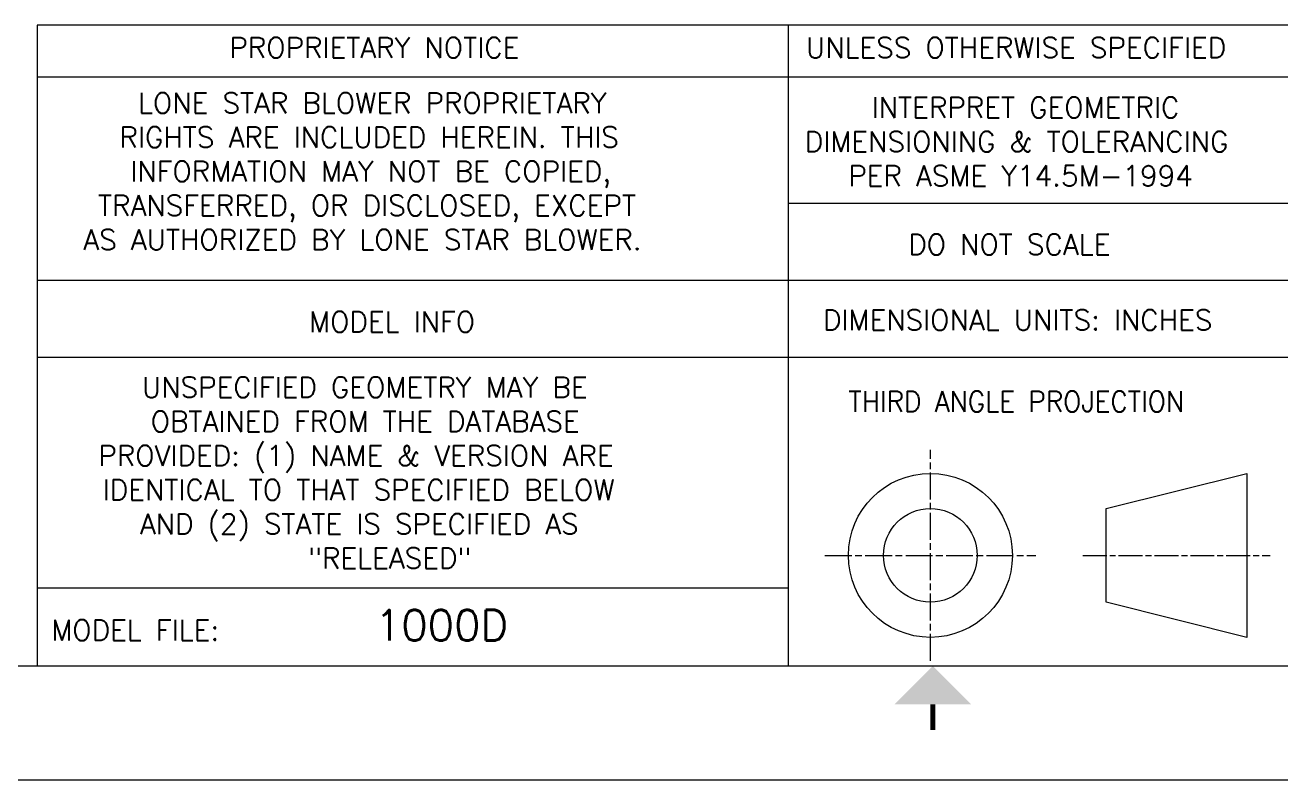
# Model space of a CAD drawing. Header units: millimetres. Extents: x -1229 to 6348, y -522 to 5252.
# Drawn here: x 1302 to 3069, y -522 to 541 of the extents above; entities that cross this region are included whole.
import ezdxf
from ezdxf.enums import TextEntityAlignment as Align

# ---------------------------------------------------------------- set-up
doc = ezdxf.new("R2010")
doc.units = ezdxf.units.MM
doc.header["$LTSCALE"] = 25.4
doc.linetypes.add('CHAIN', pattern=[0.7087, 0.4724, -0.0591, 0.1181, -0.0591])
doc.layers.add('Title Block', color=7, linetype='Continuous')
doc.styles.add('ACANSTS', font='romans.shx', dxfattribs={"height": 25.4})
doc.styles.add('Roman', font='romans')

# ---------------------------------------------------------------- blocks, each defined once
blk = doc.blocks.new('LONE STAR BLOWER TITLE BLOCK (SIZE A)')
at = {"layer": 'Title Block', "lineweight": 15}
for p, q in [((587.38, 84.14), (201.8, 84.14)), ((201.8, 84.14), (201.8, 12.7)), ((587.38, 84.14), (230.97, 84.14)), ((285.49, 84.14), (285.49, 12.7)), ((341.6, 78.32), (201.8, 78.32)), ((439.42, 64.24), (285.49, 64.24)), ((439.42, 55.67), (201.8, 55.67)), ((439.42, 47.1), (201.8, 47.1)), ((320.94, 30.25), (336.6, 34.17)), ((336.6, 34.17), (336.6, 15.89)), ((320.94, 19.81), (320.94, 30.25)), ((285.49, 21.38), (201.8, 21.38)), ((336.6, 15.89), (320.94, 19.81)), ((12.7, 12.7), (587.38, 12.7)), ((0, 0), (600.08, 0))]:
    blk.add_line(p, q, dxfattribs=at)
at = {"layer": 'Title Block', "linetype": 'CHAIN', "lineweight": 15, "ltscale": 0.249886}
for p, q in [((301.35, 13.28), (301.35, 36.78)), ((289.6, 25.03), (313.1, 25.03))]:
    blk.add_line(p, q, dxfattribs=at)
at = {"layer": 'Title Block', "linetype": 'CHAIN', "lineweight": 15, "ltscale": 0.22211}
blk.add_line((318.33, 25.03), (339.21, 25.03), dxfattribs=at)
at = {"layer": 'Title Block', "lineweight": 15, "const_width": 0.572}
blk.add_lwpolyline([(301.63, 5.56), (301.63, 8.41)], dxfattribs=at)
at = {"layer": 'Title Block', "lineweight": 15}
for radius in [9.14, 5.22]:
    blk.add_circle((301.35, 25.03), radius, dxfattribs=at)
blk.add_solid([(297.34, 8.41), (305.91, 8.41), (301.63, 12.7)], dxfattribs=at)
at = {"layer": 'Title Block', "lineweight": 15, "style": 'ACANSTS', "width": 0.942857}
blk.add_text('THIRD ANGLE PROJECTION', height=2.286, dxfattribs=at).set_placement((292.22, 41.03))
at = {"layer": 'Title Block', "lineweight": 15, "char_height": 2.286, "attachment_point": 1, "style": 'Roman'}
for s, width, insert in [('PROPRIETARY NOTICE', 36.7505, (223.22, 82.77)), ('UNLESS OTHERWISE SPECIFIED', 58.447, (287.47, 82.77)), ('\\pi6.27758;LONE STAR BLOWER PROPRIETARY \\P\\pi4.2093;RIGHTS ARE INCLUDED HEREIN. THIS \\P\\pi5.40673;INFORMATION MAY NOT BE COPIED, \\P\\pi1.81444;TRANSFERRED, OR DISCLOSED, EXCEPT \\P\\pi0.18158;AS AUTHORIZED BY LONE STAR BLOWER.', 71.6646, (206.77, 76.6)), ('\\pi8.04908;INTERPRET GEOMETRIC \\P\\pi0.59236;DIMENSIONING & TOLERANCING \\P\\pi5.43651;PER ASME Y14.5M-1994', 53.9804, (286.76, 76.1)), ('DO NOT SCALE', 58.447, (298.88, 60.82)), ('MODEL INFO', 36.7505, (232.1, 52.21)), ('DIMENSIONAL UNITS: INCHES', 58.447, (289.37, 52.41)), ('\\pi8.38484;UNSPECIFIED GEOMETRY MAY BE \\P\\pi9.36456;OBTAINED FROM THE DATABASE \\P\\pi3.5407;PROVIDED: (1) NAME & VERSION ARE \\P\\pi4.03056;IDENTICAL TO THAT SPECIFIED BELOW \\P\\pi8.16713;AND (2) STATE IS SPECIFIED AS \\P\\pi26.89056;"RELEASED"', 72.94, (205.09, 44.91)), ('MODEL FILE:', 36.7505, (203.37, 17.83))]:
    blk.add_mtext_dynamic_manual_height_columns(s, width=width, gutter_width=31.75, heights=[0], dxfattribs=dict(at, insert=insert))
at = {"layer": 'Title Block', "lineweight": 15, "style": 'ACANSTS'}
for tag, p, height in [('DRAWN_DATE', (394.07, 58.26), 3.43), ('DRAWN_BY', (364.98, 58.05), 3.43), ('DRAWING_SUBTITLE', (444.84, 50.21), 5.14), ('CHECKED_BY', (365.54, 49.27), 3.43), ('CHECK_DATE', (393.59, 49.29), 3.43), ('ENGINEER', (365.39, 40.85), 3.43), ('ENG_DATE', (393.36, 40.71), 3.43), ('DRAWING_SUBTITLE', (444.78, 39.35), 5.14), ('MANUFACTURING', (365.28, 32.27), 3.43), ('MFG_DATE', (393.39, 32.25), 3.43), ('CONTROL', (365.28, 23.7), 3.43), ('CONTROL_DATE', (393.39, 23.67), 3.43), ('CAGE_CODE', (450.28, 23.27), 3.43), ('MODEL_FILE_NAME', (210.7, 15.52), 3.43), ('APPROVED_BY', (364.99, 14.44), 3.43), ('APPROVAL_DATE', (393.18, 14.26), 3.43)]:
    blk.add_attdef(tag, p, '', height=height, dxfattribs=at)
at = {"layer": 'Title Block', "lineweight": 15, "style": 'Roman', "flags": 8}
for tag, height, p in [('DWG_NUMBER', 7.14, (480.3, 29.15)), ('SCALE', 3.43, (454.75, 17.88)), ('SHEETNUMBER', 3.43, (539.89, 17.88)), ('TOTA_SHEETS', 3.43, (556.11, 17.82))]:
    blk.add_attdef(tag, text='', height=height, dxfattribs=at).set_placement(p, align=Align.TOP_LEFT)
at = {"layer": 'Title Block', "lineweight": 15, "style": 'ACANSTS'}
blk.add_attdef('REVISION', text='', height=3.43, dxfattribs=at).set_placement((580.38, 22.69), align=Align.CENTER)

msp = doc.modelspace()

# ---------------------------------------------------------------- block references
ref = msp.add_blockref('LONE STAR BLOWER TITLE BLOCK (SIZE A)', (-1229.185, -521.948), dxfattribs=dict(xscale=12.62788581092365, yscale=12.62788581092365, zscale=12.62788581092365))
ref.add_attrib('MODEL_FILE_NAME', '1000D', (1794.581, -325.934), dxfattribs={"layer": 'Title Block', "lineweight": 15, "height": 43.301, "style": 'ACANSTS'})

doc.saveas('drawing.dxf')
